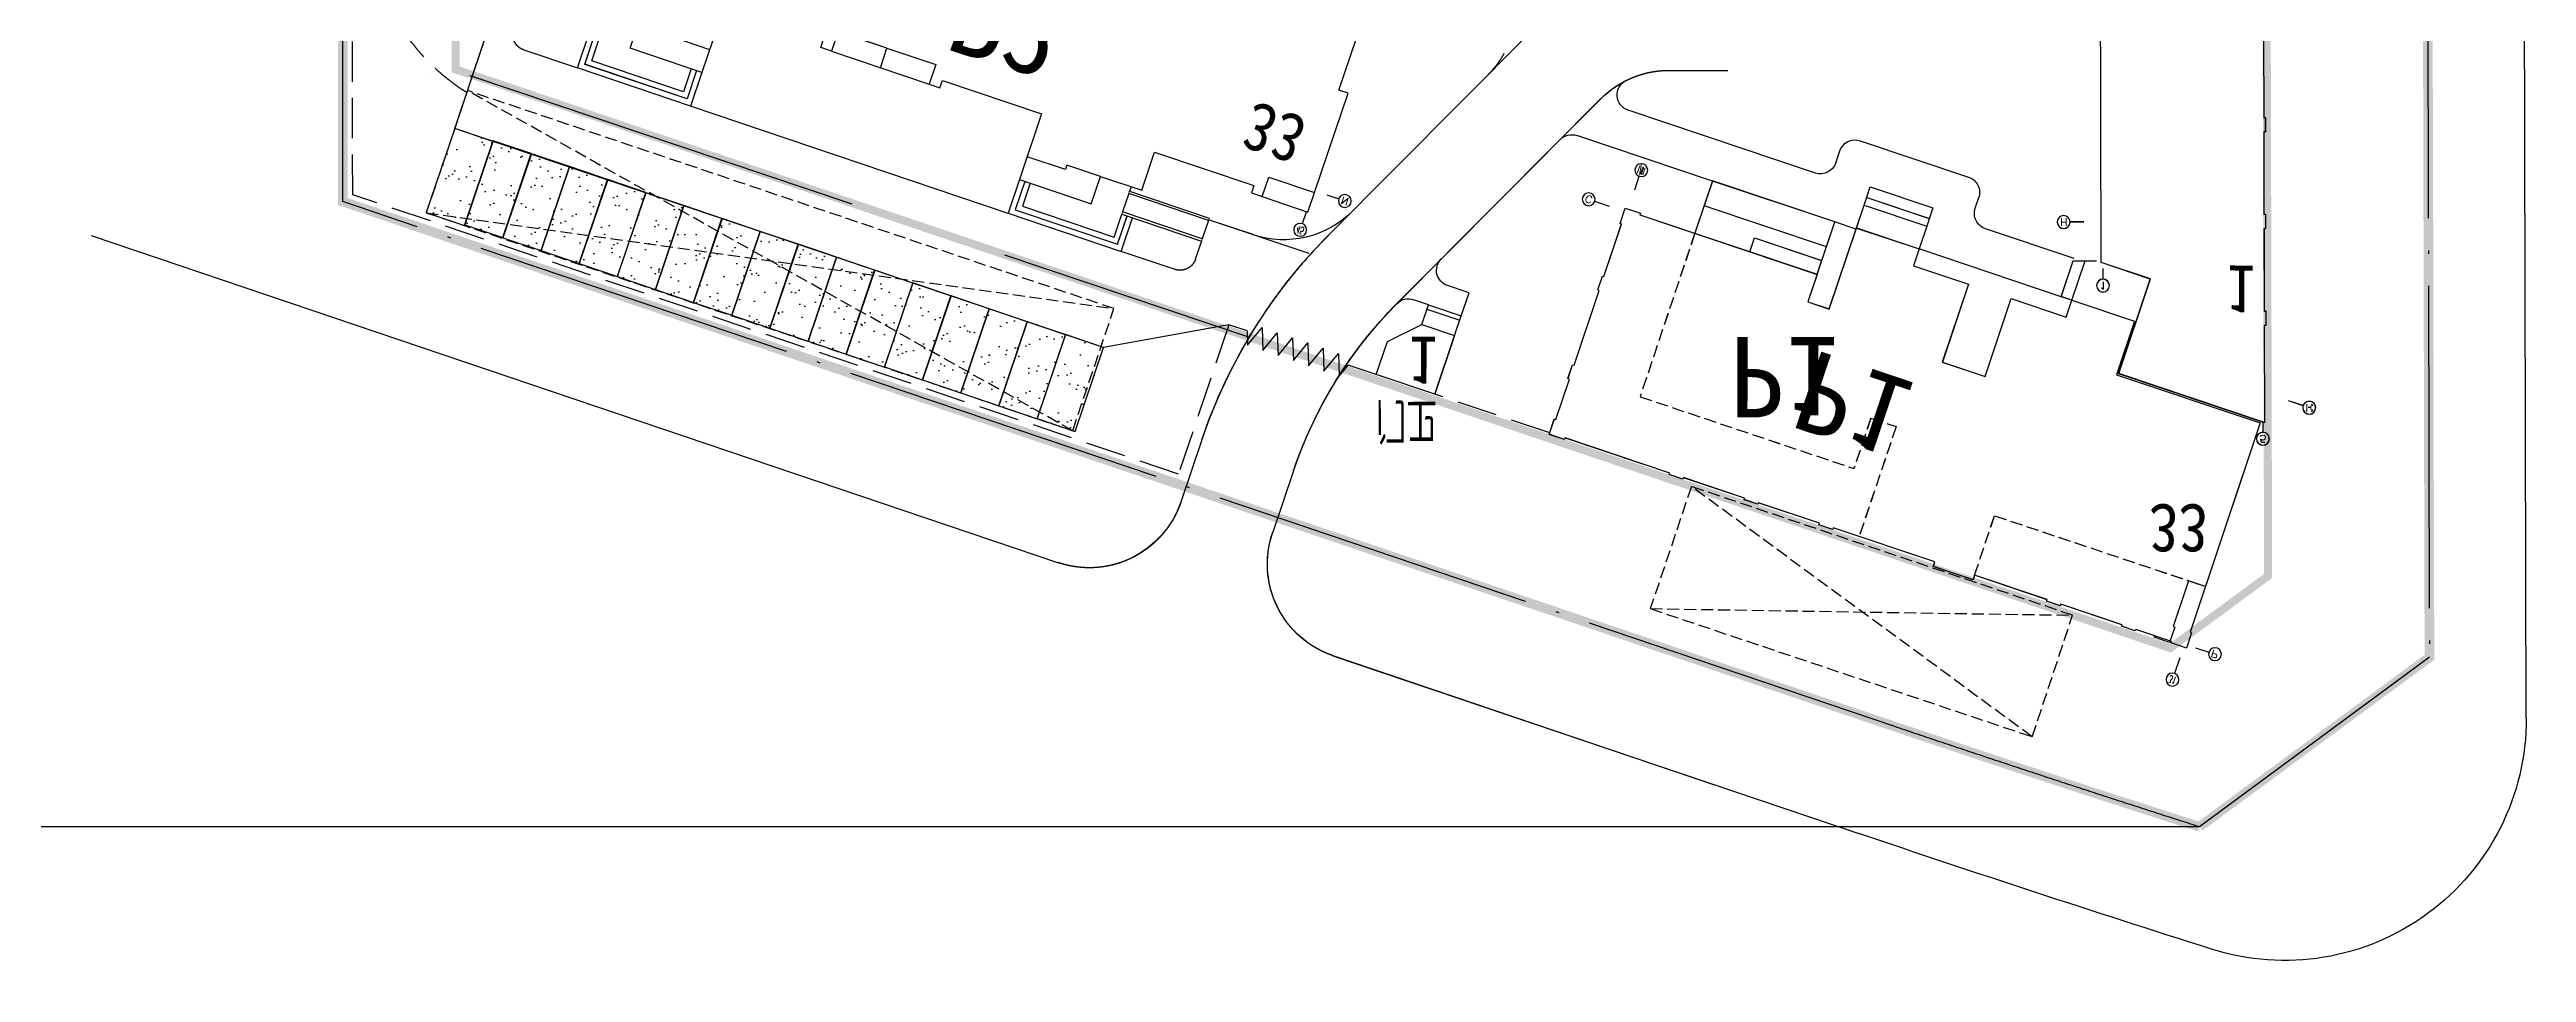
# Model space of a CAD drawing. Extents: x -1348811 to 123514, y -640545 to 749356.
# Drawn here: x -621706 to -468004, y 23144 to 80404 of the extents above; entities that cross this region are included whole.
import ezdxf
from ezdxf.enums import TextEntityAlignment as Align

# ---------------------------------------------------------------- set-up
doc = ezdxf.new("R2010")
doc.units = 0
doc.header["$LTSCALE"] = 10
doc.header["$MEASUREMENT"] = 0
for name, pattern in [('DASH', [0.35, 0.25, -0.1]), ('DASHDOT', [25.4, 12.7, -6.35, 0, -6.35]), ('DOTE', [2.42, 2, -0.2, 0.02, -0.2])]:
    doc.linetypes.add(name, pattern=pattern)
doc.layers.get('0').update_dxf_attribs({"linetype": 'CONTINUOUS'})
for name, color, linetype in [('3', 3, 'CONTINUOUS'), ('AXIS', 3, 'CONTINUOUS'), ('AXIS_TEXT', 7, 'CONTINUOUS'), ('car', 62, 'CONTINUOUS'), ('COLUMN', 3, 'CONTINUOUS'), ('lm墙', 7, 'CONTINUOUS'), ('road', 7, 'CONTINUOUS'), ('STAIR', 9, 'CONTINUOUS'), ('STAIRS', 9, 'CONTINUOUS'), ('围墙', 6, 'CONTINUOUS'), ('图框', 7, 'CONTINUOUS'), ('小路', 55, 'CONTINUOUS'), ('层数', 252, 'CONTINUOUS'), ('控制线', 5, 'CONTINUOUS'), ('楼号', 252, 'CONTINUOUS'), ('消防登高场地', 3, 'CONTINUOUS'), ('道路名', 7, 'CONTINUOUS'), ('铺地', 142, 'CONTINUOUS'), ('面积', 5, 'CONTINUOUS'), ('高层住宅轮廓线', 7, 'CONTINUOUS')]:
    doc.layers.add(name, color=color, linetype=linetype)
doc.styles.add('2', font='')
doc.styles.add('_HZTXT', font='tjromans.shx', dxfattribs={"width": 0.8, "bigfont": 'tjhztxt.shx'})
doc.styles.add('_TCH_AXIS', font='COMPLEX', dxfattribs={"bigfont": 'GBCBIG'})
doc.styles.add('COMPLEX', font='COMPLEX')
doc.styles.add('黑体', font='simhei.ttf')
doc.styles.get('2').set_extended_font_data('SimSun')

# ---------------------------------------------------------------- blocks, each defined once
blk = doc.blocks.new('_AXISO')
blk.add_circle((0, 0), 0.5)
at = {"layer": 'AXIS_TEXT', "style": 'COMPLEX', "width": 1.041667}
blk.add_attdef('A', text='', height=0.56, dxfattribs=at).set_placement((-0.25, -0.28), (0.25, -0.28), align=Align.FIT)
blk = doc.blocks.new('p2')
at = {"layer": 'AXIS'}
for p, q in [((27.9, 1.32), (27.9, 2.08)), ((28.78, -0.1), (29.55, -0.1)), ((-28.18, -10.9), (-29.01, -10.9)), ((-27.3, -12.14), (-27.3, -12.73))]:
    blk.add_line(p, q, dxfattribs=at)
at = {"layer": 'STAIR'}
for p, q in [((-22.32, 3.75), (-22.32, 4.95)), ((-17.1, 5.4), (-17.1, 5.4)), ((-17.1, 3.75), (-17.1, 4.95)), ((17.1, 5.4), (17.1, 5.4)), ((17.1, 3.75), (17.1, 4.95)), ((22.32, 3.75), (22.32, 4.95)), ((-17.1, 3.3), (-17.1, 3.6)), ((17.1, 3.3), (17.1, 3.6)), ((0, 1.28), (0, 0))]:
    blk.add_line(p, q, dxfattribs=at)
for points in [[(-10.4, 5.1), (-10.4, 5.1), (-10.4, 7.3), (-17.8, 7.3), (-17.8, 5.1)], [(-10.75, 5.1), (-10.75, 6.95), (-17.45, 6.95), (-17.45, 5.1)], [(-11.1, 5.1), (-11.1, 6.6), (-17.1, 6.6), (-17.1, 5.1)], [(10.4, 5.1), (10.4, 5.1), (10.4, 7.3), (17.8, 7.3), (17.8, 5.1)], [(10.75, 5.1), (10.75, 6.95), (17.45, 6.95), (17.45, 5.1)], [(11.1, 5.1), (11.1, 6.6), (17.1, 6.6), (17.1, 5.1)], [(-17.1, 5.05), (-17.1, 5.1), (-22.32, 5.1), (-22.32, 5.05)], [(-22.32, 5), (-22.32, 4.95), (-17.1, 4.95), (-17.1, 5)], [(17.1, 5.05), (17.1, 5.1), (22.32, 5.1), (22.32, 5.05)], [(22.32, 5), (22.32, 4.95), (17.1, 4.95), (17.1, 5)], [(-22.32, 3.7), (-22.32, 3.75), (-17.1, 3.75), (-17.1, 3.7)], [(-17.1, 3.65), (-17.1, 3.6), (-22.32, 3.6), (-22.32, 3.65)], [(22.32, 3.7), (22.32, 3.75), (17.1, 3.75), (17.1, 3.7)], [(17.1, 3.65), (17.1, 3.6), (22.32, 3.6), (22.32, 3.65)], [(-25, 1.28), (-28, 1.28), (-28, 0)], [(-3.2, 1.28), (3.2, 1.28)], [(25, 1.28), (28, 1.28), (28, 0)], [(-26.6, -11), (-26.6, -11.5), (-24.4, -11.5), (-24.4, -11)], [(-1.6, -11), (-1.6, -11.5), (-3.8, -11.5), (-3.8, -11)], [(1.6, -11), (1.6, -11.5), (3.8, -11.5), (3.8, -11)], [(26.6, -11), (26.6, -11.5), (24.4, -11.5), (24.4, -11)], [(-13.1, -14), (-13.1, -14.5), (-10.9, -14.5), (-10.9, -14)], [(13.1, -14), (13.1, -14.5), (10.9, -14.5), (10.9, -14)]]:
    blk.add_lwpolyline(points, dxfattribs=at)
at = {"layer": '高层住宅轮廓线'}
for points in [[(0, 0), (-3.2, 0), (-3.2, 1.28), (-3.9, 1.28), (-3.9, 0.8), (-10.4, 0.8), (-10.4, 5.1), (-15.1, 5.1), (-15.1, 3.3), (-17.8, 3.3), (-17.8, 0.8), (-24.3, 0.8), (-24.3, 1.28), (-25, 1.28), (-25, 0), (-28, 0), (-28, -6.5), (-27.4, -6.5), (-27.4, -11), (-17.8, -11), (-17.8, -14), (-10.1, -14), (-10.1, -9), (-8.8, -9), (-8.8, -11), (-0.8, -11), (-0.8, -6.5), (0, -6.5), (0, -6.5)], [(0, 0), (3.2, 0), (3.2, 1.28), (3.9, 1.28), (3.9, 0.8), (10.4, 0.8), (10.4, 5.1), (15.1, 5.1), (15.1, 3.3), (17.8, 3.3), (17.8, 0.8), (24.3, 0.8), (24.3, 1.28), (25, 1.28), (25, 0), (28, 0), (28, -6.5), (27.4, -6.5), (27.4, -11), (17.8, -11), (17.8, -14), (10.1, -14), (10.1, -9), (8.8, -9), (8.8, -11), (0.8, -11), (0.8, -6.5), (0, -6.5), (0, -6.5)], [(-15.1, 3.3), (-12.9, 3.3), (-12.9, 3.6), (-10.4, 3.6)], [(15.1, 3.3), (12.9, 3.3), (12.9, 3.6), (10.4, 3.6)]]:
    blk.add_lwpolyline(points, dxfattribs=at)
at = {"layer": 'AXIS'}
ref = blk.add_blockref('_AXISO', (27.9, 2.48), dxfattribs=dict(at, xscale=0.8000000000000007, yscale=0.8, zscale=0.8))
ref.add_attrib('A', '45', dxfattribs={"layer": 'AXIS_TEXT', "height": 0.453, "style": '_TCH_AXIS', "width": 0.6}).set_placement((27.67, 2.26), (28.13, 2.26), align=Align.FIT)
ref = blk.add_blockref('_AXISO', (29.95, -0.1), dxfattribs=dict(at, xscale=0.8000000000000007, yscale=0.8, zscale=0.8))
ref.add_attrib('A', 'N', dxfattribs={"layer": 'AXIS_TEXT', "height": 0.453, "style": '_TCH_AXIS', "width": 1.105263}).set_placement((29.72, -0.33), (30.17, -0.33), align=Align.FIT)
ref = blk.add_blockref('_AXISO', (-29.41, -10.9), dxfattribs=dict(at, xscale=0.8000000000000007, yscale=0.7999999999999998, zscale=0.8))
ref.add_attrib('A', 'B', dxfattribs={"layer": 'AXIS_TEXT', "height": 0.453, "style": '_TCH_AXIS', "width": 1.235294}).set_placement((-29.64, -11.13), (-29.19, -11.13), align=Align.FIT)
ref = blk.add_blockref('_AXISO', (-27.3, -13.13), dxfattribs=dict(at, xscale=0.8000000000000007, yscale=0.8000000000000007, zscale=0.8))
ref.add_attrib('A', '2', dxfattribs={"layer": 'AXIS_TEXT', "height": 0.453, "style": '_TCH_AXIS', "width": 1.5}).set_placement((-27.53, -13.36), (-27.07, -13.36), align=Align.FIT)
blk = doc.blocks.new('p1')
at = {"layer": '3'}
for p, q in [((-29, -1.8), (-37, -1.8)), ((-14.2, -3.5), (-14.2, -5.84)), ((-13.5, -3.5), (-14.2, -3.5)), ((-13.5, -3.5), (-13.5, -6.07)), ((-27.6, -5), (-27.6, -6.2)), ((-27.6, -5.5), (-23.5, -5.5)), ((-23.5, -6.2), (-23.5, -5)), ((-14.2, -5.84), (-12.83, -6.3)), ((-27.6, -6.2), (-23.5, -6.2))]:
    blk.add_line(p, q, dxfattribs=at)
blk.add_lwpolyline([(-29, 0), (-29, -3.42), (-37, -3.42), (-37, 0)], dxfattribs=at)
at = {"layer": 'AXIS'}
for p, q in [((-0.1, 15.41), (-0.1, 16.43)), ((0.63, 14.5), (1.5, 14.5)), ((-42.55, 0.1), (-43.52, 0.1)), ((-41.4, -1.37), (-41.4, -2.25))]:
    blk.add_line(p, q, dxfattribs=at)
blk.add_circle((-41.4, -2.65), 0.4, dxfattribs=at)
at = {"layer": 'STAIR'}
blk.add_lwpolyline([(-27.6, -3.5), (-27.6, -5), (-23.5, -5), (-23.5, -3.5)], dxfattribs=at)
at = {"layer": 'STAIRS'}
blk.add_lwpolyline([(-33.4, 0), (-33.4, -0.9), (-29, -0.9)], dxfattribs=at)
at = {"layer": '高层住宅轮廓线', "linetype": 'DASH', "ltscale": 0.3}
for p, q in [((-21.35, 7.4), (-21.35, 14.6)), ((-37, 0), (-37, 10.7)), ((-37, 10.7), (-23, 10.7)), ((-23, 7.4), (-23, 10.7)), ((-23, 7.4), (-21.35, 7.4))]:
    blk.add_line(p, q, dxfattribs=at)
at = {"layer": '高层住宅轮廓线'}
blk.add_lwpolyline([(0.1, 14.7), (-0.9, 14.7), (-0.9, 14.6), (-3.25, 14.6), (-3.25, 14.7), (-4.15, 14.7), (-4.15, 14.6), (-8.15, 14.6), (-8.15, 14.7), (-9.05, 14.7), (-9.05, 14.6), (-13.8, 14.6), (-13.8, 14.9), (-16.4, 14.9), (-16.4, 14.6), (-23.05, 14.6), (-23.05, 14.7), (-23.95, 14.7), (-23.95, 14.6), (-27.95, 14.6), (-27.95, 14.7), (-28.85, 14.7), (-28.85, 14.6), (-32.85, 14.6), (-32.85, 14.7), (-33.75, 14.7), (-33.75, 14.6), (-40.6, 14.6), (-40.6, 14.7), (-41.6, 14.7), (-41.6, 13.7), (-41.5, 13.7), (-41.5, 11.05), (-41.6, 11.05), (-41.6, 10.15), (-41.5, 10.15), (-41.5, 5.25), (-41.6, 5.25), (-41.6, 4.35), (-41.5, 4.35), (-41.5, 0.9), (-41.6, 0.9), (-41.6, -0.1), (-40.6, -0.1), (-40.6, 0), (-29, 0), (-29, 1.8), (-27.6, 1.8), (-27.6, -3.5), (-23.5, -3.5), (-23.5, -2.4), (-19.9, -2.4), (-19.9, 2.7), (-17.1, 2.7), (-17.1, -2.4), (-13.5, -2.4), (-13.5, -3.5), (-9.4, -3.5), (-9.4, 0), (0, 0), (0, 13.7), (0.1, 13.7)], close=True, dxfattribs=at)
at = {"layer": '高层住宅轮廓线', "linetype": 'DASH', "ltscale": 0.3}
blk.add_lwpolyline([(-13.8, 14.6), (-13.8, 10.7), (0, 10.7)], dxfattribs=at)
at = {"layer": 'AXIS'}
ref = blk.add_blockref('_AXISO', (-0.1, 16.83), dxfattribs=dict(at, xscale=0.8, yscale=0.8000000000000007, zscale=0.8))
ref.add_attrib('A', '31', dxfattribs={"layer": 'AXIS_TEXT', "height": 0.453, "style": '_TCH_AXIS', "width": 0.75}).set_placement((-0.33, 16.61), (0.13, 16.61), align=Align.FIT)
ref = blk.add_blockref('_AXISO', (1.9, 14.5), dxfattribs=dict(at, xscale=0.8, yscale=0.8000000000000007, zscale=0.8))
ref.add_attrib('A', 'P', dxfattribs={"layer": 'AXIS_TEXT', "height": 0.453, "style": '_TCH_AXIS', "width": 1.235294}).set_placement((1.67, 14.27), (2.12, 14.27), align=Align.FIT)
ref = blk.add_blockref('_AXISO', (-43.92, 0.1), dxfattribs=dict(at, xscale=0.7999999999999972, yscale=0.8, zscale=0.8))
ref.add_attrib('A', 'C', dxfattribs={"layer": 'AXIS_TEXT', "height": 0.453, "style": '_TCH_AXIS', "width": 1.4}).set_placement((-44.15, -0.13), (-43.69, -0.13), align=Align.FIT)
at = {"layer": 'AXIS_TEXT', "style": '_TCH_AXIS', "width": 0.318182}
blk.add_text('1/01', height=0.453, dxfattribs=at).set_placement((-41.63, -2.87), (-41.17, -2.87), align=Align.FIT)
blk = doc.blocks.new('sp2')
at = {"layer": 'AXIS'}
for p, q in [((10, 54.69), (10, 55.28)), ((12.5, 53.63), (11.59, 53.33)), ((0.1, 45.09), (0.1, 45.75)), ((-1.07, 42.2), (-1.93, 42.2)), ((11.87, 1.7), (13.31, 1.7)), ((10, -1.29), (10, -2.5))]:
    blk.add_line(p, q, dxfattribs=at)
at = {"layer": 'lm墙'}
blk.add_lwpolyline([(10.1, 54.68), (1.06, 51.62), (3.04, 45.75), (0, 44.72), (0, 0), (6.8, 0), (6.8, 0.48), (10.1, 0.48), (10.1, 1.25), (10.2, 1.25), (10.2, 2.15), (10.1, 2.15), (10.1, 5.75), (10.2, 5.75), (10.2, 6.65), (10.1, 6.65), (10.1, 11.75), (10.2, 11.75), (10.2, 12.65), (10.1, 12.65), (10.1, 17.75), (10.2, 17.75), (10.2, 18.65), (10.1, 18.65), (10.1, 23.75), (10.2, 23.75), (10.2, 24.65), (10.1, 24.65), (10.1, 29.75), (10.2, 29.75), (10.2, 30.65), (10.1, 30.65), (10.1, 35.75), (10.2, 35.75), (10.2, 36.65), (10.1, 36.65), (10.1, 41.75), (10.2, 41.75), (10.2, 42.65), (10.1, 42.65), (10.1, 47.75), (10.2, 47.75), (10.2, 48.65), (10.1, 48.65)], close=True, dxfattribs=at)
at = {"layer": 'AXIS'}
ref = blk.add_blockref('_AXISO', (10, 55.68), dxfattribs=dict(at, xscale=0.8000000000029104, yscale=0.8000000000029104, zscale=0.8))
ref.add_attrib('A', '5', dxfattribs={"layer": 'AXIS_TEXT', "height": 0.453, "style": '_TCH_AXIS', "width": 1.5}).set_placement((9.77, 55.45), (10.23, 55.45), align=Align.FIT)
ref = blk.add_blockref('_AXISO', (12.88, 53.76), dxfattribs=dict(at, xscale=0.8000000000029104, yscale=0.8000000000029104, zscale=0.8))
ref.add_attrib('A', '1-C', dxfattribs={"layer": 'AXIS_TEXT', "height": 0.453, "style": '_TCH_AXIS', "width": 0.375}).set_placement((12.65, 53.54), (13.11, 53.54), align=Align.FIT)
ref = blk.add_blockref('_AXISO', (0.1, 46.15), dxfattribs=dict(at, xscale=0.8000000000029104, yscale=0.8000000000029104, zscale=0.8))
ref.add_attrib('A', '1', dxfattribs={"layer": 'AXIS_TEXT', "height": 0.453, "style": '_TCH_AXIS', "width": 2.333333}).set_placement((-0.13, 45.93), (0.33, 45.93), align=Align.FIT)
ref = blk.add_blockref('_AXISO', (-2.33, 42.2), dxfattribs=dict(at, xscale=0.8000000000029104, yscale=0.8000000000029104, zscale=0.8))
ref.add_attrib('A', 'H', dxfattribs={"layer": 'AXIS_TEXT', "height": 0.453, "style": '_TCH_AXIS', "width": 1.05}).set_placement((-2.55, 41.97), (-2.1, 41.97), align=Align.FIT)
ref = blk.add_blockref('_AXISO', (13.71, 1.7), dxfattribs=dict(at, xscale=0.8000000000029104, yscale=0.8000000000029104, zscale=0.8))
ref.add_attrib('A', 'A', dxfattribs={"layer": 'AXIS_TEXT', "height": 0.453, "style": '_TCH_AXIS', "width": 1.166667}).set_placement((13.49, 1.47), (13.94, 1.47), align=Align.FIT)
ref = blk.add_blockref('_AXISO', (10, -2.9), dxfattribs=dict(at, xscale=0.8000000000029104, yscale=0.8000000000029104, zscale=0.8))
ref.add_attrib('A', '5', dxfattribs={"layer": 'AXIS_TEXT', "height": 0.453, "style": '_TCH_AXIS', "width": 1.5}).set_placement((9.77, -3.12), (10.23, -3.12), align=Align.FIT)
blk = doc.blocks.new('A$C0E591078')
at = {"layer": 'road', "linetype": 'DASH', "ltscale": 10}
for p, q in [((132.77, 254.59), (167.15, 256.76)), ((121.44, 243.77), (121.18, 247.84)), ((127.43, 244.15), (127.17, 248.22)), ((130.94, 232.44), (139.69, 217.16)), ((125.73, 229.46), (134.48, 214.18)), ((143.48, 214.1), (146.99, 213.15))]:
    blk.add_line(p, q, dxfattribs=at)
for centre, radius, start, end in [((133.16, 248.6), 6, 93.617, 183.617), ((115.2, 247.46), 6, 3.617, 93.617), ((154.38, 245.85), 33, 183.617, 209.781), ((154.38, 245.85), 27, 183.617, 209.781), ((111.05, 200.77), 33, 29.365, 29.781), ((145.04, 219.89), 6, 209.365, 254.926)]:
    blk.add_arc(centre, radius, start, end, dxfattribs=at)
at = {"layer": '铺地', "linetype": 'DASH', "ltscale": 10}
for p, q in [((71.69, 233.77), (122.63, 236.85)), ((71.86, 233.78), (72.25, 227.5)), ((117.08, 234), (113.56, 233.79)), ((106.18, 233.33), (85.42, 232.03)), ((118.21, 231.87), (118.13, 233.06)), ((74.52, 231.36), (78.03, 231.57)), ((124.85, 230.88), (118.29, 230.48))]:
    blk.add_line(p, q, dxfattribs=at)
for centre, start, end in [((117.14, 233), 3.465, 93.465), ((74.58, 230.36), 93.465, 183.5787)]:
    blk.add_arc(centre, 1, start, end, dxfattribs=at)
at = {"layer": '面积', "color": 1, "linetype": 'DOTE'}
blk.add_lwpolyline([(0.42, 0.47), (110.51, -29.31), (128.92, -18.75), (198.5, 236.99), (187.45, 250.86, 0.004195), (167.59, 249.77), (66.13, 243.36), (0.42, 0.47)], format="xyb", close=True, dxfattribs=at)
at = {"linetype": 'ByBlock'}
for name, p, rotation in [('p1', (184.58, 225.68), 3.468987940193205), ('sp2', (160.73, 175.49), 344.7810226640938)]:
    blk.add_blockref(name, p, dxfattribs=dict(at, rotation=rotation))
at = {"layer": 'car', "linetype": 'ByBlock', "rotation": 3.578720659086117}
blk.add_blockref('p2', (96.25, 225.39), dxfattribs=at)
at = {"layer": '层数', "style": '2', "width": 0.9}
for rotation, p in [(345, (179.24, 232.35)), (3.539, (119.08, 222.62))]:
    blk.add_text('33', height=3, rotation=rotation, dxfattribs=at).set_placement(p)
at = {"layer": '楼号', "style": '黑体'}
for s, p in [('P1', (156.64, 228.46)), ('P2', (99.9, 219.48))]:
    blk.add_text(s, height=5, rotation=3.539, dxfattribs=at).set_placement(p)
blk = doc.blocks.new('car')
at = {"layer": 'car', "linetype": 'ByBlock'}
h = blk.add_hatch(dxfattribs=at)
h.set_pattern_fill('AR-SAND', color=256, style=0)
h.set_pattern_definition([(37.5, (-66976.0174, -57495.9294), (-0.062993358, 1.92682377), [0, -1.52, 0, -1.7, 0, -1.625]), (7.5, (-66976.0174, -57495.9294), (1.769776705, 2.822146065), [0, -0.82, 0, -1.37, 0, -0.525]), (327.5, (-66977.2474, -57495.9294), (3.114141862, 0.005659054), [0, -0.5, 0, -1.8, 0, -2.35]), (317.5, (-66977.2474, -57495.9294), (3.006126605, 0.877675565), [0, -0.25, 0, -1.18, 0, -1.35])])
h.paths.add_polyline_path([(0, 5.5), (-2.5, 5.5), (-2.5, 0), (0, 0)])
blk.add_lwpolyline([(-2.5, 5.5), (0, 5.5), (0, 0), (-2.5, 0)], close=True, dxfattribs=at)
blk = doc.blocks.new('dfsfdsdfdsfds')
at = {"linetype": 'ByBlock'}
for p, q in [((68.54, -6.08), (68.77, -9.91)), ((77.04, -5.56), (82.1, -5.26))]:
    blk.add_line(p, q, dxfattribs=at)
blk.add_lwpolyline([(68.54, -6.08), (64.7, -6.31), (64.84, -8.47), (66.62, -10.04), (68.77, -9.91)], close=True)
at = {"layer": '3'}
for p, q in [((89.61, -21.23), (81.62, -21.72)), ((105.18, -21.99), (104.48, -22.03)), ((104.48, -22.03), (104.63, -24.37)), ((105.18, -21.99), (105.34, -24.56)), ((91.2, -24.34), (91.27, -25.54)), ((91.23, -24.84), (95.32, -24.59)), ((95.37, -25.29), (95.29, -24.09)), ((104.63, -24.37), (106.02, -24.74)), ((91.27, -25.54), (95.37, -25.29))]:
    blk.add_line(p, q, dxfattribs=at)
blk.add_lwpolyline([(89.5, -19.43), (89.71, -22.85), (81.72, -23.33), (81.51, -19.92)], dxfattribs=at)
at = {"layer": 'road', "ltscale": 0.05}
for p, q in [((66.64, 11.23), (101.02, 13.4)), ((-14.55, 6.09), (48.69, 10.09)), ((61.3, 0.79), (61.04, 4.86)), ((55.31, 0.41), (55.05, 4.48)), ((139.15, -4.29), (116.16, -88.81)), ((64.8, -10.9), (73.7, -26.45)), ((59.6, -13.9), (68.35, -29.18)), ((77.35, -29.26), (80.85, -30.21))]:
    blk.add_line(p, q, dxfattribs=at)
for centre, radius, start, end in [((176.22, -1176.23), 1192, 92.50983, 93.61698), ((176.22, -1176.23), 1192, 92.50983, 93.61698), ((176.22, -1176.23), 1192, 92.50983, 93.61698), ((124.68, -0.35), 15, 344.781, 92.5098), ((124.68, -0.35), 15, 344.781, 92.5098), ((124.68, -0.35), 15, 344.781, 92.5098), ((124.68, -0.35), 15, 344.781, 92.5098), ((67.03, 5.24), 6, 93.617, 183.617), ((49.06, 4.1), 6, 3.617, 93.617), ((88.24, 2.49), 33, 183.617, 209.781), ((88.24, 2.49), 27, 183.617, 209.7287), ((78.91, -23.47), 6, 209.781, 254.926)]:
    blk.add_arc(centre, radius, start, end, dxfattribs=at)
at = {"layer": 'STAIR'}
for p, q in [((66.62, -10.04), (66.7, -11.34)), ((68.77, -9.91), (68.85, -11.21)), ((66.68, -11.04), (68.83, -10.91)), ((66.7, -11.34), (68.85, -11.21))]:
    blk.add_line(p, q, dxfattribs=at)
blk.add_lwpolyline([(91.11, -22.84), (91.2, -24.34), (95.29, -24.09), (95.2, -22.6)], dxfattribs=at)
at = {"layer": 'STAIRS'}
blk.add_lwpolyline([(85.11, -19.7), (85.16, -20.6), (89.55, -20.33)], dxfattribs=at)
at = {"layer": '围墙', "linetype": 'DASH'}
blk.add_line((76.04, -5.62), (68.54, -6.08), dxfattribs=at)
for points in [[(55.07, -6.91), (55.07, -6.91), (54.45, 2.84), (0.47, -0.57), (-62.53, -233.42)], [(56.26, -6.84), (56.52, -6), (57.1, -7.28)], [(57.1, -7.28), (57.51, -5.93), (58.1, -7.22), (58.51, -5.87), (59.09, -7.16)], [(59.09, -7.16), (59.51, -5.81), (60.09, -7.1), (60.51, -5.75), (61.09, -7.03)], [(61.09, -7.03), (61.51, -5.68), (62.09, -6.97), (62.5, -5.62), (62.87, -6.43)], [(56.26, -6.84), (55.07, -6.91)], [(64.7, -6.31), (62.87, -6.43)]]:
    blk.add_lwpolyline(points, dxfattribs=at)
at = {"layer": '小路'}
blk.add_arc((8.86, -8.86), 6, 181.5023, 181.5028, dxfattribs=at)
at = {"layer": '控制线', "color": 3, "linetype": 'DASHDOT', "ltscale": 0.01, "const_width": 0.5}
blk.add_lwpolyline([(4.62, -9.74), (116.69, -2.74), (121.39, -8.64), (54.23, -255.5), (42.99, -261.94), (-56.34, -235.07)], close=True, dxfattribs=at)
at = {"layer": '消防登高场地', "linetype": 'DASH', "ltscale": 0.3}
for p, q in [((109.85, 4.8), (85.39, -4.69)), ((84.9, 3.29), (110.31, -3.13)), ((47.42, 1.95), (5.67, -8.66)), ((5.17, -0.68), (47.92, -6.03))]:
    blk.add_line(p, q, dxfattribs=at)
for points in [[(84.9, 3.29), (109.85, 4.8), (110.31, -3.13), (85.39, -4.69)], [(5.17, -0.68), (47.42, 1.95), (47.92, -6.03), (5.67, -8.66)]]:
    blk.add_lwpolyline(points, close=True, dxfattribs=at)
at = {"layer": '铺地', "linetype": 'ByBlock'}
for p, q in [((47.93, -3.53), (5.52, -6.18)), ((55.07, -6.91), (47.93, -3.53)), ((5.52, -6.18), (6.12, -15.86)), ((40.05, -10.03), (19.29, -11.33)), ((66.7, -11.34), (65.73, -11.4)), ((68.85, -11.21), (68.95, -12.7)), ((55.07, -12.71), (52.16, -12.88)), ((68.95, -12.7), (67.54, -12.79)), ((91.1, -22.76), (89.71, -22.85)), ((104.48, -22.03), (95.2, -22.6)), ((81.72, -23.33), (72.86, -23.87)), ((104.64, -24.53), (98.85, -24.88)), ((87.76, -25.47), (75.53, -26.21)), ((97.91, -25.94), (97.95, -26.64)), ((88.82, -26.41), (88.87, -27.19)), ((89.93, -28.12), (97.01, -27.7))]:
    blk.add_line(p, q, dxfattribs=at)
at = {"layer": '铺地', "linetype": 'DASH'}
for centre, radius, start, end in [((9.46, -20.96), 13, 106.9553, 164.862), ((61.35, -29.04), 6, 273.5787, 29.781)]:
    blk.add_arc(centre, radius, start, end, dxfattribs=at)
at = {"layer": '铺地', "linetype": 'ByBlock'}
for centre, radius, start, end in [((65.67, -10.4), 1, 209.7287, 273.5263), ((55.43, -18.69), 6, 29.781, 93.465), ((67.6, -13.79), 1, 93.5263, 209.781), ((72.8, -22.87), 1, 209.781, 273.469), ((87.82, -26.47), 1, 3.469, 93.469), ((98.91, -25.88), 1, 93.469, 183.469), ((75.59, -27.21), 1, 93.469, 228.4248), ((89.87, -27.13), 1, 183.469, 273.469), ((96.95, -26.7), 1, 273.469, 3.469)]:
    blk.add_arc(centre, radius, start, end, dxfattribs=at)
at = {"layer": '面积', "color": 1, "linetype": 'DOTE', "const_width": 0.6}
blk.add_lwpolyline([(-65.71, -242.89), (44.38, -272.67), (62.79, -262.12), (132.37, -6.37), (121.32, 7.5, 0.004195), (101.46, 6.41), (0, 0), (-65.71, -242.89)], format="xyb", close=True, dxfattribs=at)
at = {"layer": '高层住宅轮廓线', "linetype": 'DASH', "ltscale": 0.3}
for p, q in [((96.69, -11.58), (96.25, -4.4)), ((80.87, -9.24), (94.84, -8.39)), ((95.04, -11.68), (94.84, -8.39)), ((81.51, -19.92), (80.87, -9.24)), ((95.04, -11.68), (96.69, -11.58))]:
    blk.add_line(p, q, dxfattribs=at)
at = {"layer": '高层住宅轮廓线'}
blk.add_lwpolyline([(116.7, -7.07), (116.52, -4.07), (116.62, -4.07), (116.56, -3.07), (115.56, -3.13), (115.57, -3.23), (114.32, -3.3), (114.31, -3.2), (113.42, -3.26), (113.42, -3.36), (109.43, -3.6), (109.42, -3.5), (108.52, -3.55), (108.53, -3.65), (103.79, -3.94), (103.77, -3.64), (101.18, -3.8), (101.19, -4.1), (94.56, -4.5), (94.55, -4.4), (93.65, -4.46), (93.66, -4.56), (89.66, -4.8), (89.66, -4.7), (88.76, -4.75), (88.77, -4.85), (84.77, -5.09), (84.77, -4.99), (83.87, -5.05), (83.88, -5.15), (77.04, -5.56), (77.03, -5.46), (76.03, -5.52), (76.09, -6.52), (76.19, -6.52), (76.35, -9.16), (76.25, -9.17), (76.31, -10.07), (76.41, -10.06), (76.71, -14.95), (76.61, -14.96), (76.66, -15.86), (76.76, -15.85), (76.97, -19.29), (76.87, -19.3), (76.93, -20.3), (77.93, -20.24), (77.92, -20.14), (89.5, -19.43), (89.39, -17.64), (90.79, -17.55), (91.11, -22.84), (95.2, -22.6), (95.14, -21.5), (98.73, -21.28), (98.42, -16.19), (101.21, -16.02), (101.52, -21.11), (105.12, -20.89), (105.18, -21.99), (109.28, -21.74), (109.06, -18.25), (118.45, -17.68), (117.8, -7), (116.7, -7.07)], dxfattribs=at)
at = {"layer": '高层住宅轮廓线', "linetype": 'DASH', "ltscale": 0.3}
blk.add_lwpolyline([(103.79, -3.94), (104.02, -7.83), (116.7, -7.07)], dxfattribs=at)
at = {"linetype": 'ByBlock'}
for name, p, rotation in [('car', (42.94, -3.84), 3.616985137716866), ('car', (45.44, -3.68), 3.616985137716866), ('car', (47.93, -3.53), 3.616985137716866), ('car', (18, -5.43), 3.616985137716866), ('car', (20.49, -5.26), 3.616985137716866), ('car', (22.98, -5.1), 3.616985137716866), ('car', (25.48, -4.95), 3.616985137716866), ('car', (27.97, -4.79), 3.616985137716866), ('car', (30.47, -4.63), 3.616985137716866), ('car', (32.96, -4.47), 3.616985137716866), ('car', (35.46, -4.31), 3.616985137716866), ('car', (37.95, -4.16), 3.616985137716866), ('car', (40.45, -4), 3.616985137716866), ('car', (8.01, -6.02), 3.616985137716866), ('car', (10.51, -5.91), 3.616985137716866), ('car', (13.01, -5.75), 3.616985137716866), ('car', (15.5, -5.59), 3.616985137716866), ('sp2', (94.6, -67.88), 344.7810226639142)]:
    blk.add_blockref(name, p, dxfattribs=dict(at, rotation=rotation))
at = {"layer": 'car', "linetype": 'ByBlock', "rotation": 3.578720659086125}
blk.add_blockref('p2', (30.12, -17.97), dxfattribs=at)
at = {"layer": '层数', "style": '2', "width": 0.9}
for s, rotation, p in [('1', 345, (66, -9.1)), ('33', 345, (113.11, -11.01)), ('33', 3.539, (52.95, -20.74)), ('1', 345, (113.86, -26.56))]:
    blk.add_text(s, height=3, rotation=rotation, dxfattribs=at).set_placement(p)
at = {"layer": '楼号', "style": '黑体'}
blk.add_text('P1', height=5, rotation=345, dxfattribs=at).set_placement((85.26, -14.27))
at = {"layer": '道路名', "style": '_HZTXT', "width": 0.8}
blk.add_text('门卫', height=2.5, rotation=344.781, dxfattribs=at).set_placement((65.08, -4.77))

msp = doc.modelspace()

# ---------------------------------------------------------------- linework, layer by layer
at = {"layer": 'COLUMN'}
msp.add_line((-488304.2, 32177.1), (-641933.8, 32177.1), dxfattribs=at)

# ---------------------------------------------------------------- block references
at = {"layer": 'STAIRS', "color": 3, "xscale": -1000.000000000001, "yscale": 1000, "zscale": 1000, "rotation": 164.9259705889839}
msp.add_blockref('A$C0E591078', (-604061.6, 323157), dxfattribs=at)
at = {"layer": '图框', "linetype": 'ByBlock', "xscale": -999.999999999935, "yscale": 999.9999999999891, "zscale": 1000, "rotation": 164.9259705036267}
msp.add_blockref('dfsfdsdfdsfds', (-603496.4, 70971.2), dxfattribs=at)

doc.saveas('drawing.dxf')
